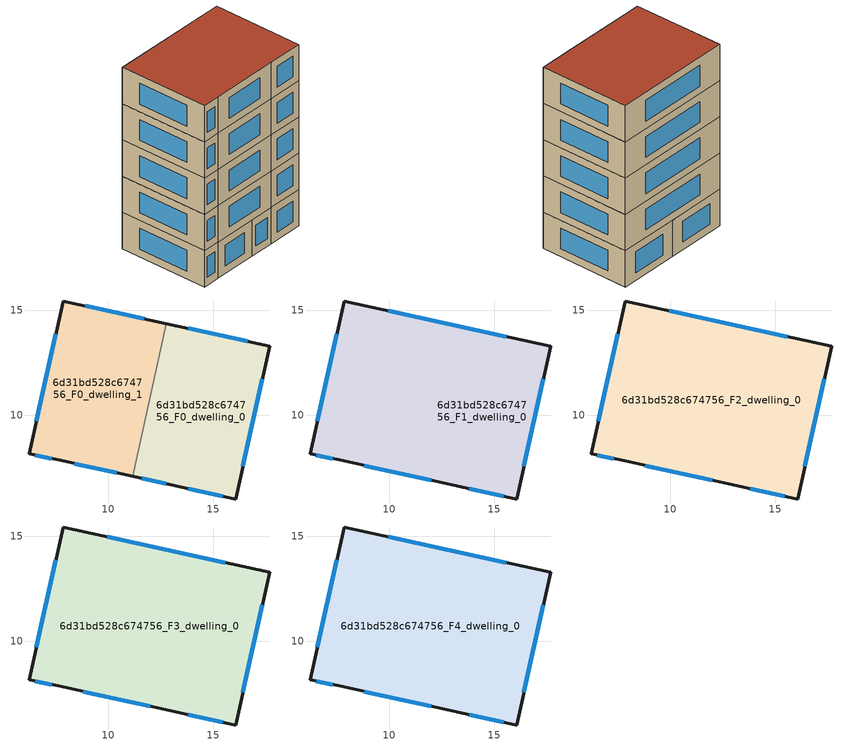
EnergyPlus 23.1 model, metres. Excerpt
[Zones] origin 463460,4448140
6d31bd528c674756_F0_dwelling_0
 floor ground (EU_floor_Construction): 17.7,13.29 16.07,6.01 13.19,6.63 11.16,7.08 12.76,14.37 z0
 wall outside (EU_wall_Construction): 11.16,7.08 13.19,6.63 16.07,6.01 17.7,13.29 12.76,14.37 z0:3
 wall to 6d31bd528c674756_F0_dwelling_1 (EU_wall_Construction): 12.76,14.37 11.16,7.08 z0:3
 window (EU_Window_Construction): 16.64,13.52 13.82,14.14 / 16.42,7.57 17.35,11.73 / 13.81,6.5 15.45,6.14 / 11.59,6.98 12.76,6.73 z0.64:2.36
6d31bd528c674756_F0_dwelling_1
 floor ground (EU_floor_Construction): 12.76,14.37 11.16,7.08 7.61,7.87 6.23,8.16 7.84,15.45 z0
 wall outside (EU_wall_Construction): 12.76,14.37 7.84,15.45 6.23,8.16 7.61,7.87 11.16,7.08 z0:3
 window (EU_Window_Construction): 11.71,14.6 8.89,15.22 / 8.37,7.7 10.4,7.25 / 6.52,8.1 7.31,7.93 / 7.49,13.89 6.57,9.72 z0.64:2.36
6d31bd528c674756_F1_dwelling_0
 floor to 6d31bd528c674756_F0_dwelling_0 (EU_floor_Construction): 17.7,13.29 16.07,6.01 13.19,6.63 11.16,7.08 12.76,14.37 z3
 floor to 6d31bd528c674756_F0_dwelling_1 (EU_floor_Construction): 12.76,14.37 11.16,7.08 7.61,7.87 6.23,8.16 7.84,15.45 z3
 wall outside (EU_wall_Construction): 6.23,8.16 7.61,7.87 13.19,6.63 16.07,6.01 17.7,13.29 7.84,15.45 6.23,8.16 z3:6
 window (EU_Window_Construction): 6.52,8.1 7.31,7.93 / 7.49,13.89 6.57,9.72 / 15.58,13.75 9.95,14.98 / 16.42,7.57 17.35,11.73 / 13.81,6.5 15.45,6.14 / 8.8,7.6 12,6.89 z3.64:5.36
6d31bd528c674756_F2_dwelling_0
 floor to 6d31bd528c674756_F1_dwelling_0 (EU_floor_Construction): 17.7,13.29 16.07,6.01 13.19,6.63 7.61,7.87 6.23,8.16 7.84,15.45 z6
 wall outside (EU_wall_Construction): 6.23,8.16 7.61,7.87 13.19,6.63 16.07,6.01 17.7,13.29 7.84,15.45 6.23,8.16 z6:9
 window (EU_Window_Construction): 6.52,8.1 7.31,7.93 / 7.49,13.89 6.57,9.72 / 15.58,13.75 9.95,14.98 / 16.42,7.57 17.35,11.73 / 13.81,6.5 15.45,6.14 / 8.8,7.6 12,6.89 z6.64:8.36
6d31bd528c674756_F3_dwelling_0
 floor to 6d31bd528c674756_F2_dwelling_0 (EU_floor_Construction): 17.7,13.29 16.07,6.01 13.19,6.63 7.61,7.87 6.23,8.16 7.84,15.45 z9
 wall outside (EU_wall_Construction): 6.23,8.16 7.61,7.87 13.19,6.63 16.07,6.01 17.7,13.29 7.84,15.45 6.23,8.16 z9:12
 window (EU_Window_Construction): 6.52,8.1 7.31,7.93 / 7.49,13.89 6.57,9.72 / 15.58,13.75 9.95,14.98 / 16.42,7.57 17.35,11.73 / 13.81,6.5 15.45,6.14 / 8.8,7.6 12,6.89 z9.64:11.36
6d31bd528c674756_F4_dwelling_0
 floor to 6d31bd528c674756_F3_dwelling_0 (EU_floor_Construction): 17.7,13.29 16.07,6.01 13.19,6.63 7.61,7.87 6.23,8.16 7.84,15.45 z12
 wall outside (EU_wall_Construction): 6.23,8.16 7.61,7.87 13.19,6.63 16.07,6.01 17.7,13.29 7.84,15.45 6.23,8.16 z12:15
 window (EU_Window_Construction): 6.52,8.1 7.31,7.93 / 7.49,13.89 6.57,9.72 / 15.58,13.75 9.95,14.98 / 16.42,7.57 17.35,11.73 / 13.81,6.5 15.45,6.14 / 8.8,7.6 12,6.89 z12.64:14.36
 roof outside (EU_roof_Construction): 16.07,6.01 17.7,13.29 7.84,15.45 6.23,8.16 7.61,7.87 13.19,6.63 z15
[Building]
EU S2 Campaign: North Axis=0; Terrain=City; Solar Distribution=FullExterior
[Site:Location]
Yerevan-Zvartnots.Intl.AP: Latitude=40.15; Longitude=44.383; Time Zone=4; Elevation=854
[SizingPeriod:WeatherFileDays]
AnnualSizingPeriod: Begin Month=1; Begin Day of Month=1; End Month=12; End Day of Month=31; Day of Week for Start Day=Monday; Use Weather File Daylight Saving Period=No; Use Weather File Rain and Snow Indicators=No
[MATERIAL]
EU_InternalMass_Material: Roughness=MediumRough; Thickness=0.1; Conductivity=1; Density=1800; Specific Heat=900; Thermal Absorptance=0.9; Solar Absorptance=0.7; Visible Absorptance=0.7
[MATERIAL:NOMASS] Roughness=MediumRough; Thermal Absorptance=0.9; Solar Absorptance=0.7; Visible Absorptance=0.7
Name | Thermal Resistance
EU_wall_NoMass | 1.05043
EU_roof_NoMass | 1.45357
EU_floor_NoMass | 0.478065
[WINDOWMATERIAL:SIMPLEGLAZINGSYSTEM]
EU_Window_SimpleGlazing: UFactor=2.5566; Solar Heat Gain Coefficient=0.75; Visible Transmittance=0.75
[CONSTRUCTION]
EU_wall_Construction: EU_wall_NoMass
EU_roof_Construction: EU_roof_NoMass
EU_floor_Construction: EU_floor_NoMass
EU_Window_Construction: EU_Window_SimpleGlazing
EU_InternalMass_Construction: EU_InternalMass_Material
[ZONE] Type=1; Multiplier=1; Ceiling Height=autocalculate; Floor Area=autocalculate; Part of Total Floor Area=Yes
Name | Volume
6d31bd528c674756_F0_dwelling_0 | 112.853
6d31bd528c674756_F1_dwelling_0 | 225.693
6d31bd528c674756_F2_dwelling_0; 6d31bd528c674756_F3_dwelling_0; 6d31bd528c674756_F4_dwelling_0 | 225.698
6d31bd528c674756_F0_dwelling_1 | 112.845
[INTERNALMASS] Construction=EU_InternalMass_Construction
Name | Zone or ZoneList | Surface Area
6d31bd528c674756_F0_dwelling_0_EU_InternalMass | 6d31bd528c674756_F0_dwelling_0 | 37.6177
6d31bd528c674756_F0_dwelling_1_EU_InternalMass | 6d31bd528c674756_F0_dwelling_1 | 37.6152
6d31bd528c674756_F1_dwelling_0_EU_InternalMass | 6d31bd528c674756_F1_dwelling_0 | 75.2327
6d31bd528c674756_F2_dwelling_0_EU_InternalMass | 6d31bd528c674756_F2_dwelling_0 | 75.2327
6d31bd528c674756_F3_dwelling_0_EU_InternalMass | 6d31bd528c674756_F3_dwelling_0 | 75.2327
6d31bd528c674756_F4_dwelling_0_EU_InternalMass | 6d31bd528c674756_F4_dwelling_0 | 75.2327
[OTHEREQUIPMENT] Fuel Type=Electricity; Design Level Calculation Method=Watts/Area; Power per Zone Floor Area=1; Fraction Latent=0; Fraction Radiant=0; Fraction Lost=0; Carbon Dioxide Generation Rate=0; EndUse Subcategory=EU_Step8_InternalGains
Name | Zone or ZoneList or Space or SpaceList | Schedule
EU_Step8_InternalGain_6d31bd528c674756_F0_dwelling_0_f000 | 6d31bd528c674756_F0_dwelling_0 | EU_Step8_GainSchedule_6d31bd528c674756_F0_dwelling_0_f000
EU_Step8_InternalGain_6d31bd528c674756_F0_dwelling_1_f000 | 6d31bd528c674756_F0_dwelling_1 | EU_Step8_GainSchedule_6d31bd528c674756_F0_dwelling_1_f000
EU_Step8_InternalGain_6d31bd528c674756_F1_dwelling_0_f000 | 6d31bd528c674756_F1_dwelling_0 | EU_Step8_GainSchedule_6d31bd528c674756_F1_dwelling_0_f000
EU_Step8_InternalGain_6d31bd528c674756_F2_dwelling_0_f000 | 6d31bd528c674756_F2_dwelling_0 | EU_Step8_GainSchedule_6d31bd528c674756_F2_dwelling_0_f000
EU_Step8_InternalGain_6d31bd528c674756_F3_dwelling_0_f000 | 6d31bd528c674756_F3_dwelling_0 | EU_Step8_GainSchedule_6d31bd528c674756_F3_dwelling_0_f000
EU_Step8_InternalGain_6d31bd528c674756_F4_dwelling_0_f000 | 6d31bd528c674756_F4_dwelling_0 | EU_Step8_GainSchedule_6d31bd528c674756_F4_dwelling_0_f000
[ZONEVENTILATION:DESIGNFLOWRATE] Schedule=EU_AlwaysOn; Design Flow Rate Calculation Method=AirChanges/Hour; Air Changes per Hour=0.557805; Ventilation Type=Natural; Fan Pressure Rise=0; Fan Total Efficiency=1; Constant Term Coefficient=1; Temperature Term Coefficient=0; Velocity Term Coefficient=0; Velocity Squared Term Coefficient=0; Minimum Indoor Temperature=-100; Maximum Indoor Temperature=100; Delta Temperature=-100; Minimum Outdoor Temperature=-100; Maximum Outdoor Temperature=100; Maximum Wind Speed=40
Name | Zone or ZoneList or Space or SpaceList
EU_ConstantAir_6d31bd528c674756_F0_dwelling_0 | 6d31bd528c674756_F0_dwelling_0
EU_ConstantAir_6d31bd528c674756_F0_dwelling_1 | 6d31bd528c674756_F0_dwelling_1
EU_ConstantAir_6d31bd528c674756_F1_dwelling_0 | 6d31bd528c674756_F1_dwelling_0
EU_ConstantAir_6d31bd528c674756_F2_dwelling_0 | 6d31bd528c674756_F2_dwelling_0
EU_ConstantAir_6d31bd528c674756_F3_dwelling_0 | 6d31bd528c674756_F3_dwelling_0
EU_ConstantAir_6d31bd528c674756_F4_dwelling_0 | 6d31bd528c674756_F4_dwelling_0
[HVACTEMPLATE:THERMOSTAT] Constant Heating Setpoint=20; Constant Cooling Setpoint=50
EU_HeatOnly_6d31bd528c674756_F0_dwelling_0; EU_HeatOnly_6d31bd528c674756_F0_dwelling_1; EU_HeatOnly_6d31bd528c674756_F1_dwelling_0; EU_HeatOnly_6d31bd528c674756_F2_dwelling_0; EU_HeatOnly_6d31bd528c674756_F3_dwelling_0; EU_HeatOnly_6d31bd528c674756_F4_dwelling_0
[HVACTEMPLATE:ZONE:IDEALLOADSAIRSYSTEM] System Availability Schedule=EU_AlwaysOn; Maximum Heating Supply Air Temperature=50; Minimum Cooling Supply Air Temperature=13; Maximum Heating Supply Air Humidity Ratio=0.0156; Minimum Cooling Supply Air Humidity Ratio=0.0077; Heating Limit=NoLimit; Cooling Limit=NoLimit; Heating Availability Schedule=EU_AlwaysOn; Cooling Availability Schedule=EU_CoolingOff; Dehumidification Control Type=ConstantSensibleHeatRatio; Cooling Sensible Heat Ratio=0.7; Dehumidification Setpoint=60; Humidification Control Type=None; Humidification Setpoint=30; Outdoor Air Method=None; Outdoor Air Flow Rate per Person=0.00944; Outdoor Air Flow Rate per Zone Floor Area=0; Outdoor Air Flow Rate per Zone=0; Demand Controlled Ventilation Type=None; Outdoor Air Economizer Type=NoEconomizer; Heat Recovery Type=None; Sensible Heat Recovery Effectiveness=0.7; Latent Heat Recovery Effectiveness=0.65
Name | Template Thermostat
6d31bd528c674756_F0_dwelling_0 | EU_HeatOnly_6d31bd528c674756_F0_dwelling_0
6d31bd528c674756_F0_dwelling_1 | EU_HeatOnly_6d31bd528c674756_F0_dwelling_1
6d31bd528c674756_F1_dwelling_0 | EU_HeatOnly_6d31bd528c674756_F1_dwelling_0
6d31bd528c674756_F2_dwelling_0 | EU_HeatOnly_6d31bd528c674756_F2_dwelling_0
6d31bd528c674756_F3_dwelling_0 | EU_HeatOnly_6d31bd528c674756_F3_dwelling_0
6d31bd528c674756_F4_dwelling_0 | EU_HeatOnly_6d31bd528c674756_F4_dwelling_0
[SIZING:ZONE] Zone Cooling Design Supply Air Temperature Input Method=SupplyAirTemperature; Zone Cooling Design Supply Air Temperature=13; Zone Heating Design Supply Air Temperature Input Method=SupplyAirTemperature; Zone Heating Design Supply Air Temperature=50; Zone Cooling Design Supply Air Humidity Ratio=0.008; Zone Heating Design Supply Air Humidity Ratio=0.008; Cooling Design Air Flow Method=DesignDay; Cooling Design Air Flow Rate=0; Cooling Minimum Air Flow per Zone Floor Area=0.000762; Cooling Minimum Air Flow=0; Cooling Minimum Air Flow Fraction=0.2; Heating Design Air Flow Method=DesignDay; Heating Design Air Flow Rate=0; Heating Maximum Air Flow per Zone Floor Area=0.002032; Heating Maximum Air Flow=0.141576; Heating Maximum Air Flow Fraction=0.3; Account for Dedicated Outdoor Air System=No; Dedicated Outdoor Air System Control Strategy=NeutralSupplyAir; Dedicated Outdoor Air Low Setpoint Temperature for Design=autosize; Dedicated Outdoor Air High Setpoint Temperature for Design=autosize; Zone Load Sizing Method=Sensible Load Only No Latent Load; Zone Latent Cooling Design Supply Air Humidity Ratio Input Method=HumidityRatioDifference; Zone Cooling Design Supply Air Humidity Ratio Difference=0.005; Zone Latent Heating Design Supply Air Humidity Ratio Input Method=HumidityRatioDifference; Zone Humidification Design Supply Air Humidity Ratio Difference=0.005
6d31bd528c674756_F0_dwelling_0; 6d31bd528c674756_F0_dwelling_1; 6d31bd528c674756_F1_dwelling_0; 6d31bd528c674756_F2_dwelling_0; 6d31bd528c674756_F3_dwelling_0; 6d31bd528c674756_F4_dwelling_0
[SCHEDULE:CONSTANT]
Name | Hourly Value
EU_AlwaysOn | 1
EU_CoolingOff | 0
[SCHEDULE:FILE] Column Number=1; Rows to Skip at Top=0; Number of Hours of Data=8760; Column Separator=Comma; Interpolate to Timestep=No; Minutes per Item=60; Adjust Schedule for Daylight Savings=Yes
Name | File
EU_Step8_GainSchedule_6d31bd528c674756_F0_dwelling_0_f000 | ../../schedules/6d31bd528c674756/6d31bd528c674756_F0_dwelling_0_f000_gain.csv
EU_Step8_GainSchedule_6d31bd528c674756_F0_dwelling_1_f000 | ../../schedules/6d31bd528c674756/6d31bd528c674756_F0_dwelling_1_f000_gain.csv
EU_Step8_GainSchedule_6d31bd528c674756_F1_dwelling_0_f000 | ../../schedules/6d31bd528c674756/6d31bd528c674756_F1_dwelling_0_f000_gain.csv
EU_Step8_GainSchedule_6d31bd528c674756_F2_dwelling_0_f000 | ../../schedules/6d31bd528c674756/6d31bd528c674756_F2_dwelling_0_f000_gain.csv
EU_Step8_GainSchedule_6d31bd528c674756_F3_dwelling_0_f000 | ../../schedules/6d31bd528c674756/6d31bd528c674756_F3_dwelling_0_f000_gain.csv
EU_Step8_GainSchedule_6d31bd528c674756_F4_dwelling_0_f000 | ../../schedules/6d31bd528c674756/6d31bd528c674756_F4_dwelling_0_f000_gain.csv
